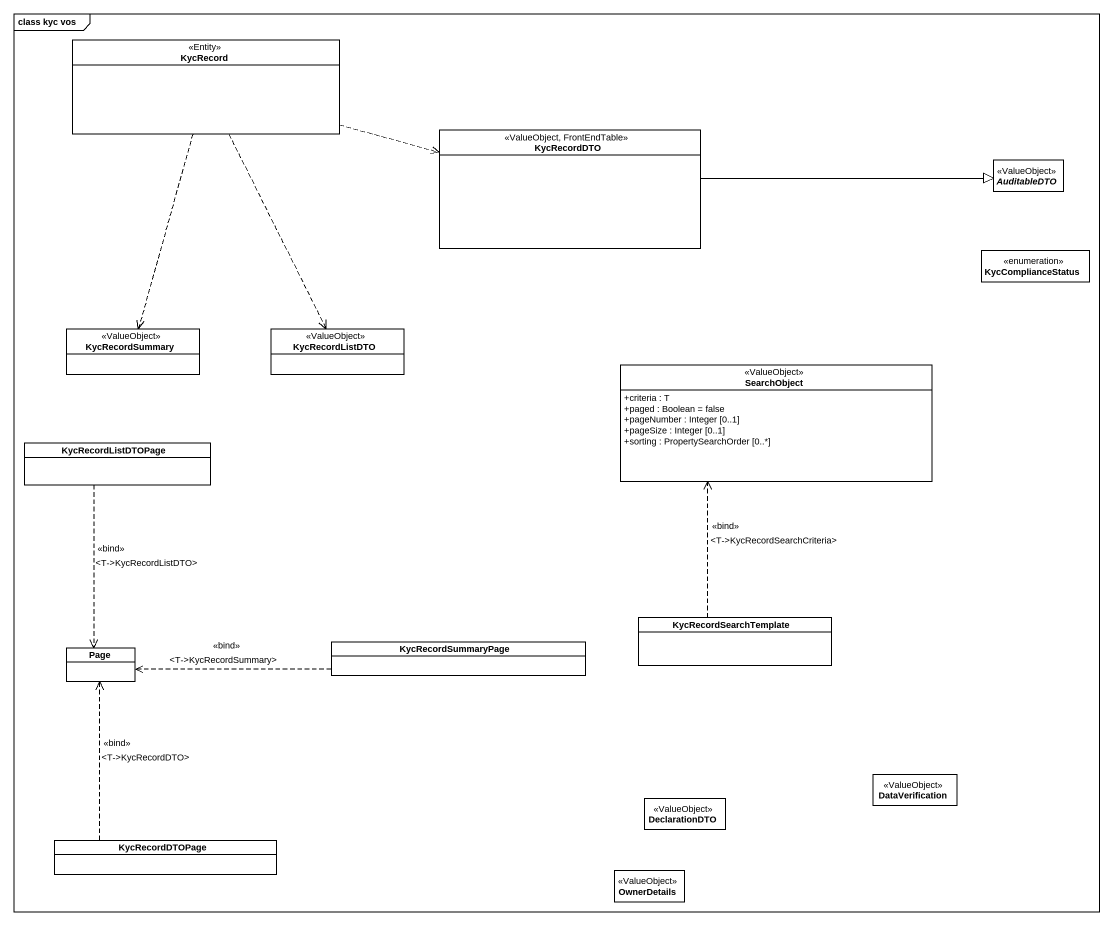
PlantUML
@startuml
mainframe class kyc vos
hide circle
hide empty members
skinparam classAttributeIconSize 0
class KycRecord <<Entity>>
class KycRecordDTO <<ValueObject, FrontEndTable>>
abstract class AuditableDTO <<ValueObject>>
enum KycComplianceStatus
class KycRecordSummary <<ValueObject>>
class KycRecordListDTO <<ValueObject>>
class SearchObject <<ValueObject>> {
  +criteria : T
  +paged : Boolean = false
  +pageNumber : Integer [0..1]
  +pageSize : Integer [0..1]
  +sorting : PropertySearchOrder [0..*]
}
class KycRecordListDTOPage
class KycRecordSearchTemplate
class "Page" as Page_
class KycRecordSummaryPage
class DataVerification <<ValueObject>>
class DeclarationDTO <<ValueObject>>
class KycRecordDTOPage
class OwnerDetails <<ValueObject>>
KycRecord .right.> KycRecordDTO
KycRecord ..> KycRecordSummary
KycRecord ..> KycRecordListDTO
KycRecordDTO -right-|> AuditableDTO
KycRecordListDTOPage ..> Page_ : <<bind>>\n<T->KycRecordListDTO>
KycRecordSearchTemplate .up.> SearchObject : <<bind>>\n<T->KycRecordSearchCriteria>
KycRecordSummaryPage .left.> Page_ : <<bind>>\n<T->KycRecordSummary>
KycRecordDTOPage .up.> Page_ : <<bind>>\n<T->KycRecordDTO>
@enduml
